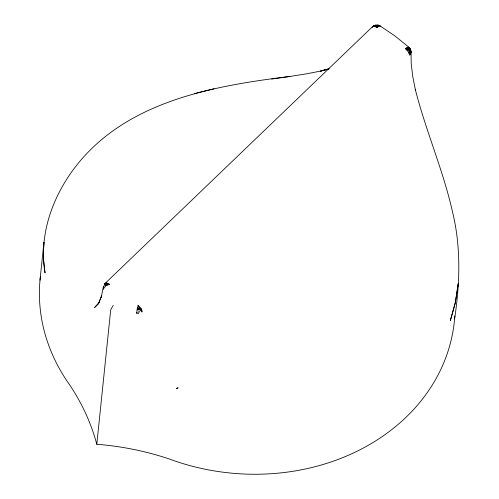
<?xml version="1.0" encoding="UTF-8"?>
<svg xmlns="http://www.w3.org/2000/svg" width="499" height="499" viewBox="0 0 499 499"><rect width="100%" height="100%" fill="white"/><g stroke="black" fill="none" stroke-linecap="round" stroke-linejoin="round"><path stroke-width="0.75" d="M43.65 250.666L43.394 258.208L45.053 272.972C38.704 236.451 51.665 199.082 73.203 169.772L73.559 169.304C123.802 101.79 211.645 86.003 289.95 76.453L271.681 79.048M43.756 247.647L43.931 242.371L40.001 280.207M454.82 315.961A208.202 174.014 5.9 0 1 169.111 458.93A253.199 211.626 5.9 0 0 96.806 444.291L110.635 310.521L111.227 308.694L113.279 305.407M454.589 318.98C459.928 283.663 461.145 247.373 452.637 212.449C443.33 170.458 425.759 130.913 415.268 89.265L415.418 89.97L412.661 76.029L411.176 63.192L411.076 51.84L410.521 49.382L409.336 47.642L410.833 50.611L410.521 49.382L409.317 48.459L408.906 47.249L395.008 36.009L379.995 25.848L378.473 25.193L376.857 25.218M103.38 286.557L101.272 297.055L101.447 296.344M372.135 27.495L372.978 26.372L375.622 25.05L374.556 26.129L374.194 25.723L373.027 26.435L374.25 25.486L376.408 26.59L379.508 25.805L380.263 26.241M98.665 303.13L101.727 295.664L98.365 303.86L99.064 302.45L94.604 307.503L98.297 304.022M373.24 26.678L374.194 25.723L375.828 25.187L377.238 25.087L379.995 25.848M105.008 283.501L372.41 26.79M377.512 25.942L378.198 25.443L379.789 25.761L378.473 25.193L374.855 26.11L375.828 25.187L376.096 25.711L377.238 25.087L377.506 26.516L377.132 27.719A6.125 2.745 46.2 0 0 372.978 26.372L374.475 25.617M328.96 68.856L320.252 71.201L328.984 68.862L320.919 71.014L305.981 73.933L289.47 76.522M194.485 93.6L214.021 88.791M408.906 47.249L409.405 48.902L408.207 48.44L408.263 49.532L407.546 50.698L406.847 49.127L406.797 48.203L407.434 47.293L409.467 50.093L405.3 48.578L406.797 48.203L408.263 49.532L410.147 52.064L409.124 53.137L409.405 48.902L407.889 47.474L409.953 48.503L408.282 47.112L405.3 48.578L408.45 51.915L409.635 55.258L410.459 54.235L410.914 51.54L410.371 50.779L409.642 53.349L410.222 53.973L410.702 52.757L410.945 53.069L410.914 51.54L411.076 51.84M375.491 25.312L376.009 25.879M378.198 25.443L378.966 26.31M40.394 276.44A208.202 174.014 5.9 0 0 70.247 385.733A253.199 211.626 5.9 0 1 96.806 444.291M103.611 287.567L103.586 289.227A6.125 3.081 -21.6 0 1 105.526 286.438L105.576 284.068L106.387 282.964L106.848 283.837L106.624 284.835L105.326 285.178L106.78 285.603L108.214 284.917L106.624 284.835L105.064 283.563L104.347 284.287L104.728 284.205A6.125 2.745 46.2 0 1 109.724 284.43L106.848 283.837L104.553 284.542L103.287 287.898L103.611 287.567M136.707 312.623L136.589 313.659L137.668 312.786L138.154 313.715L139.009 312.567L138.853 311.282L140.169 310.914L141.024 309L141.429 311.744L142.227 311.969A6.125 2.745 46.2 0 0 137.899 305.288L139.439 307.964L138.61 309.823L137.113 309.823L136.707 312.623M458.25 283.582L455.35 302.556L450.31 320.701L455.35 302.556L458.25 283.582M137.368 308.251L137.113 309.823L138.292 308.282L139.439 307.964L141.042 308.625L138.61 309.823L137.637 306.704L137.368 308.251M378.024 26.771L377.132 27.719L376.408 26.59L377.394 25.624L378.835 26.116L378.024 26.771M178.018 387.86L176.397 388.434L178.018 387.86"/></g></svg>
